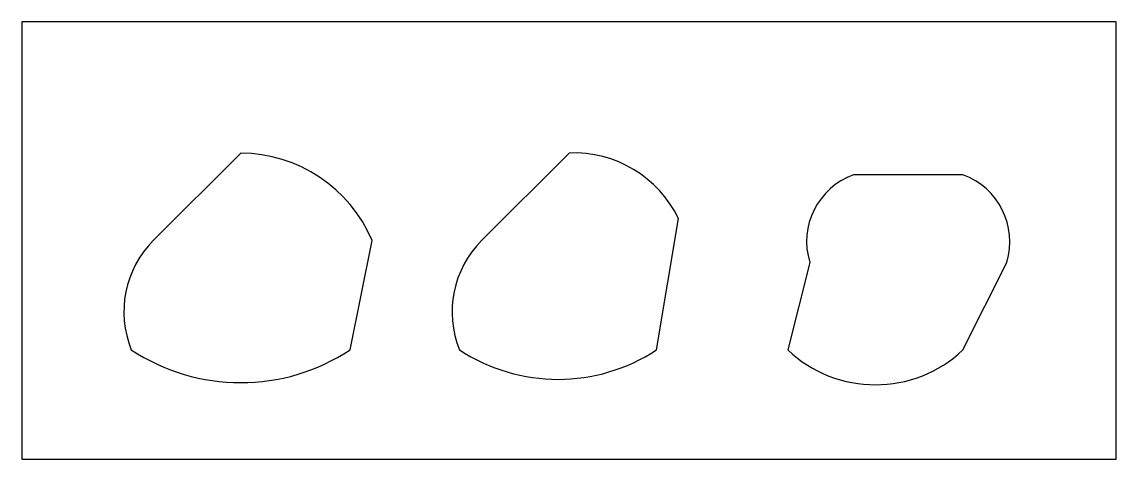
# Model space of a CAD drawing. Extents: x 0 to 1000, y 0 to 400.
import ezdxf

# ---------------------------------------------------------------- set-up
doc = ezdxf.new("R2010")
doc.units = 0
doc.layers.add('Marcador', color=7, linetype='CONTINUOUS')

# ---------------------------------------------------------------- blocks, each defined once
blk = doc.blocks.new('DelanteroBlock')
at = {"layer": 'Delantero'}
blk.add_lwpolyline([(0, 0, 0.3), (200, 0), (220, 100, 0.3), (100, 180), (20, 100, 0.3), (0, 0)], format="xyb", close=True, dxfattribs=at)
blk = doc.blocks.new('EspaldaBlock')
at = {"layer": 'Espalda'}
blk.add_lwpolyline([(0, 0, 0.3), (180, 0), (200, 120, 0.3), (100, 180), (20, 100, 0.3), (0, 0)], format="xyb", close=True, dxfattribs=at)
blk = doc.blocks.new('MangaBlock')
at = {"layer": 'Manga'}
blk.add_lwpolyline([(0, 0, 0.4), (160, 0), (200, 80, 0.4), (160, 160), (60, 160, 0.4), (20, 80), (0, 0)], format="xyb", close=True, dxfattribs=at)

msp = doc.modelspace()

# ---------------------------------------------------------------- linework, layer by layer
at = {"layer": 'Marcador'}
msp.add_lwpolyline([(0, 0), (1000, 0), (1000, 400), (0, 400)], close=True, dxfattribs=at)

# ---------------------------------------------------------------- block references
for name, p in [('DelanteroBlock', (100, 100)), ('EspaldaBlock', (400, 100)), ('MangaBlock', (700, 100))]:
    msp.add_blockref(name, p, dxfattribs=at)

doc.saveas('drawing.dxf')
